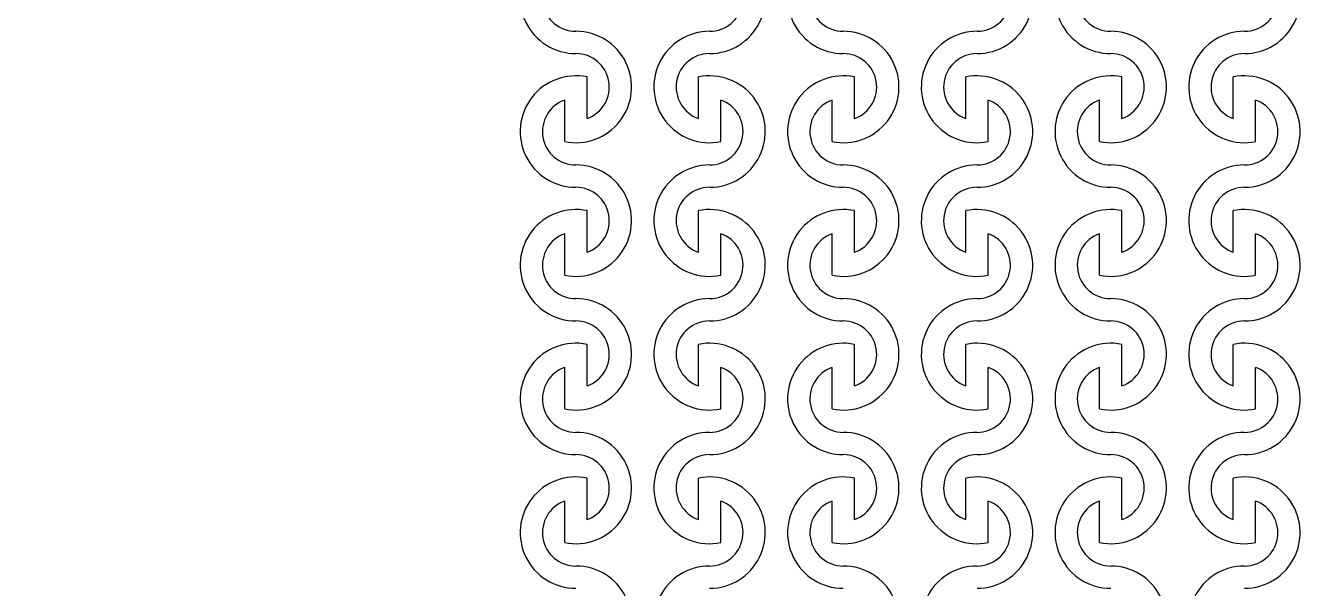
# Model space of a CAD drawing. Header units: millimetres. Extents: x 45556 to 173556, y 25313 to 153313.
# Drawn here: x 132320 to 135205, y 101938 to 103201 of the extents above; entities that cross this region are included whole.
import ezdxf

# ---------------------------------------------------------------- set-up
doc = ezdxf.new("R2010")
doc.units = ezdxf.units.MM
doc.layers.add('CLEAR', color=140, linetype='Continuous')

msp = doc.modelspace()

# ---------------------------------------------------------------- linework, layer by layer
for radius in [25000, 15000]:
    msp.add_circle((127056.2, 103313.2), radius)
at = {"layer": 'CLEAR'}
for p, q in [((133579.8, 102992.5), (133579.8, 103085.7)), ((133579.8, 102992.5), (133579.8, 103085.7)), ((133579.8, 102992.5), (133579.8, 103085.7)), ((133579.8, 102992.5), (133579.8, 103085.7)), ((133829.8, 102992.5), (133829.8, 103085.7)), ((133829.8, 102992.5), (133829.8, 103085.7)), ((133829.8, 102992.5), (133829.8, 103085.7)), ((133829.8, 102992.5), (133829.8, 103085.7)), ((134179.8, 102992.5), (134179.8, 103085.7)), ((134179.8, 102992.5), (134179.8, 103085.7)), ((134179.8, 102992.5), (134179.8, 103085.7)), ((134179.8, 102992.5), (134179.8, 103085.7)), ((134429.8, 102992.5), (134429.8, 103085.7)), ((134429.8, 102992.5), (134429.8, 103085.7)), ((134429.8, 102992.5), (134429.8, 103085.7)), ((134429.8, 102992.5), (134429.8, 103085.7)), ((134779.8, 102992.5), (134779.8, 103085.7)), ((134779.8, 102992.5), (134779.8, 103085.7)), ((134779.8, 102992.5), (134779.8, 103085.7)), ((134779.8, 102992.5), (134779.8, 103085.7)), ((135029.8, 102992.5), (135029.8, 103085.7)), ((135029.8, 102992.5), (135029.8, 103085.7)), ((135029.8, 102992.5), (135029.8, 103085.7)), ((135029.8, 102992.5), (135029.8, 103085.7)), ((133529.8, 102940.8), (133529.8, 103033.9)), ((133529.8, 102940.8), (133529.8, 103033.9)), ((133529.8, 102940.8), (133529.8, 103033.9)), ((133529.8, 102940.8), (133529.8, 103033.9)), ((133879.8, 102940.8), (133879.8, 103033.9)), ((133879.8, 102940.8), (133879.8, 103033.9)), ((133879.8, 102940.8), (133879.8, 103033.9)), ((133879.8, 102940.8), (133879.8, 103033.9)), ((134129.8, 102940.8), (134129.8, 103033.9)), ((134129.8, 102940.8), (134129.8, 103033.9)), ((134129.8, 102940.8), (134129.8, 103033.9)), ((134129.8, 102940.8), (134129.8, 103033.9)), ((134479.8, 102940.8), (134479.8, 103033.9)), ((134479.8, 102940.8), (134479.8, 103033.9)), ((134479.8, 102940.8), (134479.8, 103033.9)), ((134479.8, 102940.8), (134479.8, 103033.9)), ((134729.8, 102940.8), (134729.8, 103033.9)), ((134729.8, 102940.8), (134729.8, 103033.9)), ((134729.8, 102940.8), (134729.8, 103033.9)), ((134729.8, 102940.8), (134729.8, 103033.9)), ((135079.8, 102940.8), (135079.8, 103033.9)), ((135079.8, 102940.8), (135079.8, 103033.9)), ((135079.8, 102940.8), (135079.8, 103033.9)), ((135079.8, 102940.8), (135079.8, 103033.9)), ((133579.8, 102692.5), (133579.8, 102785.7)), ((133579.8, 102692.5), (133579.8, 102785.7)), ((133579.8, 102692.5), (133579.8, 102785.7)), ((133579.8, 102692.5), (133579.8, 102785.7)), ((133829.8, 102692.5), (133829.8, 102785.7)), ((133829.8, 102692.5), (133829.8, 102785.7)), ((133829.8, 102692.5), (133829.8, 102785.7)), ((133829.8, 102692.5), (133829.8, 102785.7)), ((134179.8, 102692.5), (134179.8, 102785.7)), ((134179.8, 102692.5), (134179.8, 102785.7)), ((134179.8, 102692.5), (134179.8, 102785.7)), ((134179.8, 102692.5), (134179.8, 102785.7)), ((134429.8, 102692.5), (134429.8, 102785.7)), ((134429.8, 102692.5), (134429.8, 102785.7)), ((134429.8, 102692.5), (134429.8, 102785.7)), ((134429.8, 102692.5), (134429.8, 102785.7)), ((134779.8, 102692.5), (134779.8, 102785.7)), ((134779.8, 102692.5), (134779.8, 102785.7)), ((134779.8, 102692.5), (134779.8, 102785.7)), ((134779.8, 102692.5), (134779.8, 102785.7)), ((135029.8, 102692.5), (135029.8, 102785.7)), ((135029.8, 102692.5), (135029.8, 102785.7)), ((135029.8, 102692.5), (135029.8, 102785.7)), ((135029.8, 102692.5), (135029.8, 102785.7)), ((133529.8, 102640.8), (133529.8, 102733.9)), ((133529.8, 102640.8), (133529.8, 102733.9)), ((133529.8, 102640.8), (133529.8, 102733.9)), ((133529.8, 102640.8), (133529.8, 102733.9)), ((133879.8, 102640.8), (133879.8, 102733.9)), ((133879.8, 102640.8), (133879.8, 102733.9)), ((133879.8, 102640.8), (133879.8, 102733.9)), ((133879.8, 102640.8), (133879.8, 102733.9)), ((134129.8, 102640.8), (134129.8, 102733.9)), ((134129.8, 102640.8), (134129.8, 102733.9)), ((134129.8, 102640.8), (134129.8, 102733.9)), ((134129.8, 102640.8), (134129.8, 102733.9)), ((134479.8, 102640.8), (134479.8, 102733.9)), ((134479.8, 102640.8), (134479.8, 102733.9)), ((134479.8, 102640.8), (134479.8, 102733.9)), ((134479.8, 102640.8), (134479.8, 102733.9)), ((134729.8, 102640.8), (134729.8, 102733.9)), ((134729.8, 102640.8), (134729.8, 102733.9)), ((134729.8, 102640.8), (134729.8, 102733.9)), ((134729.8, 102640.8), (134729.8, 102733.9)), ((135079.8, 102640.8), (135079.8, 102733.9)), ((135079.8, 102640.8), (135079.8, 102733.9)), ((135079.8, 102640.8), (135079.8, 102733.9)), ((135079.8, 102640.8), (135079.8, 102733.9)), ((133579.8, 102392.5), (133579.8, 102485.7)), ((133579.8, 102392.5), (133579.8, 102485.7)), ((133579.8, 102392.5), (133579.8, 102485.7)), ((133579.8, 102392.5), (133579.8, 102485.7)), ((133829.8, 102392.5), (133829.8, 102485.7)), ((133829.8, 102392.5), (133829.8, 102485.7)), ((133829.8, 102392.5), (133829.8, 102485.7)), ((133829.8, 102392.5), (133829.8, 102485.7)), ((134179.8, 102392.5), (134179.8, 102485.7)), ((134179.8, 102392.5), (134179.8, 102485.7)), ((134179.8, 102392.5), (134179.8, 102485.7)), ((134179.8, 102392.5), (134179.8, 102485.7)), ((134429.8, 102392.5), (134429.8, 102485.7)), ((134429.8, 102392.5), (134429.8, 102485.7)), ((134429.8, 102392.5), (134429.8, 102485.7)), ((134429.8, 102392.5), (134429.8, 102485.7)), ((134779.8, 102392.5), (134779.8, 102485.7)), ((134779.8, 102392.5), (134779.8, 102485.7)), ((134779.8, 102392.5), (134779.8, 102485.7)), ((134779.8, 102392.5), (134779.8, 102485.7)), ((135029.8, 102392.5), (135029.8, 102485.7)), ((135029.8, 102392.5), (135029.8, 102485.7)), ((135029.8, 102392.5), (135029.8, 102485.7)), ((135029.8, 102392.5), (135029.8, 102485.7)), ((133529.8, 102340.8), (133529.8, 102433.9)), ((133529.8, 102340.8), (133529.8, 102433.9)), ((133529.8, 102340.8), (133529.8, 102433.9)), ((133529.8, 102340.8), (133529.8, 102433.9)), ((133879.8, 102340.8), (133879.8, 102433.9)), ((133879.8, 102340.8), (133879.8, 102433.9)), ((133879.8, 102340.8), (133879.8, 102433.9)), ((133879.8, 102340.8), (133879.8, 102433.9)), ((134129.8, 102340.8), (134129.8, 102433.9)), ((134129.8, 102340.8), (134129.8, 102433.9)), ((134129.8, 102340.8), (134129.8, 102433.9)), ((134129.8, 102340.8), (134129.8, 102433.9)), ((134479.8, 102340.8), (134479.8, 102433.9)), ((134479.8, 102340.8), (134479.8, 102433.9)), ((134479.8, 102340.8), (134479.8, 102433.9)), ((134479.8, 102340.8), (134479.8, 102433.9)), ((134729.8, 102340.8), (134729.8, 102433.9)), ((134729.8, 102340.8), (134729.8, 102433.9)), ((134729.8, 102340.8), (134729.8, 102433.9)), ((134729.8, 102340.8), (134729.8, 102433.9)), ((135079.8, 102340.8), (135079.8, 102433.9)), ((135079.8, 102340.8), (135079.8, 102433.9)), ((135079.8, 102340.8), (135079.8, 102433.9)), ((135079.8, 102340.8), (135079.8, 102433.9)), ((133579.8, 102092.5), (133579.8, 102185.7)), ((133579.8, 102092.5), (133579.8, 102185.7)), ((133579.8, 102092.5), (133579.8, 102185.7)), ((133579.8, 102092.5), (133579.8, 102185.7)), ((133829.8, 102092.5), (133829.8, 102185.7)), ((133829.8, 102092.5), (133829.8, 102185.7)), ((133829.8, 102092.5), (133829.8, 102185.7)), ((133829.8, 102092.5), (133829.8, 102185.7)), ((134179.8, 102092.5), (134179.8, 102185.7)), ((134179.8, 102092.5), (134179.8, 102185.7)), ((134179.8, 102092.5), (134179.8, 102185.7)), ((134179.8, 102092.5), (134179.8, 102185.7)), ((134429.8, 102092.5), (134429.8, 102185.7)), ((134429.8, 102092.5), (134429.8, 102185.7)), ((134429.8, 102092.5), (134429.8, 102185.7)), ((134429.8, 102092.5), (134429.8, 102185.7)), ((134779.8, 102092.5), (134779.8, 102185.7)), ((134779.8, 102092.5), (134779.8, 102185.7)), ((134779.8, 102092.5), (134779.8, 102185.7)), ((134779.8, 102092.5), (134779.8, 102185.7)), ((135029.8, 102092.5), (135029.8, 102185.7)), ((135029.8, 102092.5), (135029.8, 102185.7)), ((135029.8, 102092.5), (135029.8, 102185.7)), ((135029.8, 102092.5), (135029.8, 102185.7)), ((133529.8, 102040.8), (133529.8, 102133.9)), ((133529.8, 102040.8), (133529.8, 102133.9)), ((133529.8, 102040.8), (133529.8, 102133.9)), ((133529.8, 102040.8), (133529.8, 102133.9)), ((133879.8, 102040.8), (133879.8, 102133.9)), ((133879.8, 102040.8), (133879.8, 102133.9)), ((133879.8, 102040.8), (133879.8, 102133.9)), ((133879.8, 102040.8), (133879.8, 102133.9)), ((134129.8, 102040.8), (134129.8, 102133.9)), ((134129.8, 102040.8), (134129.8, 102133.9)), ((134129.8, 102040.8), (134129.8, 102133.9)), ((134129.8, 102040.8), (134129.8, 102133.9)), ((134479.8, 102040.8), (134479.8, 102133.9)), ((134479.8, 102040.8), (134479.8, 102133.9)), ((134479.8, 102040.8), (134479.8, 102133.9)), ((134479.8, 102040.8), (134479.8, 102133.9)), ((134729.8, 102040.8), (134729.8, 102133.9)), ((134729.8, 102040.8), (134729.8, 102133.9)), ((134729.8, 102040.8), (134729.8, 102133.9)), ((134729.8, 102040.8), (134729.8, 102133.9)), ((135079.8, 102040.8), (135079.8, 102133.9)), ((135079.8, 102040.8), (135079.8, 102133.9)), ((135079.8, 102040.8), (135079.8, 102133.9)), ((135079.8, 102040.8), (135079.8, 102133.9))]:
    msp.add_line(p, q, dxfattribs=at)
for centre, radius, start, end in [((133554.8, 103263.2), 125, 78.463, 270), ((133554.8, 103263.2), 125, 78.463, 270), ((133854.8, 103263.2), 125, 270, 101.537), ((133854.8, 103263.2), 125, 270, 101.537), ((134154.8, 103263.2), 125, 78.463, 270), ((134154.8, 103263.2), 125, 78.463, 270), ((134454.8, 103263.2), 125, 270, 101.537), ((134454.8, 103263.2), 125, 270, 101.537), ((134754.8, 103263.2), 125, 78.463, 270), ((134754.8, 103263.2), 125, 78.463, 270), ((135054.8, 103263.2), 125, 270, 101.537), ((135054.8, 103263.2), 125, 270, 101.537), ((133554.8, 103263.2), 75, 109.4712, 270), ((133554.8, 103263.2), 75, 109.4712, 270), ((133854.8, 103263.2), 75, 270, 70.5288), ((133854.8, 103263.2), 75, 270, 70.5288), ((134154.8, 103263.2), 75, 109.4712, 270), ((134154.8, 103263.2), 75, 109.4712, 270), ((134454.8, 103263.2), 75, 270, 70.5288), ((134454.8, 103263.2), 75, 270, 70.5288), ((134754.8, 103263.2), 75, 109.4712, 270), ((134754.8, 103263.2), 75, 109.4712, 270), ((135054.8, 103263.2), 75, 270, 70.5288), ((135054.8, 103263.2), 75, 270, 70.5288), ((133554.8, 103063.2), 125, 258.463, 90), ((133554.8, 103063.2), 125, 258.463, 90), ((133854.8, 103063.2), 125, 90, 281.537), ((133854.8, 103063.2), 125, 90, 281.537), ((134154.8, 103063.2), 125, 258.463, 90), ((134154.8, 103063.2), 125, 258.463, 90), ((134454.8, 103063.2), 125, 90, 281.537), ((134454.8, 103063.2), 125, 90, 281.537), ((134754.8, 103063.2), 125, 258.463, 90), ((134754.8, 103063.2), 125, 258.463, 90), ((135054.8, 103063.2), 125, 90, 281.537), ((135054.8, 103063.2), 125, 90, 281.537), ((133554.8, 103063.2), 75, 289.4712, 90), ((133554.8, 103063.2), 75, 289.4712, 90), ((133854.8, 103063.2), 75, 90, 250.5288), ((133854.8, 103063.2), 75, 90, 250.5288), ((134154.8, 103063.2), 75, 289.4712, 90), ((134154.8, 103063.2), 75, 289.4712, 90), ((134454.8, 103063.2), 75, 90, 250.5288), ((134454.8, 103063.2), 75, 90, 250.5288), ((134754.8, 103063.2), 75, 289.4712, 90), ((134754.8, 103063.2), 75, 289.4712, 90), ((135054.8, 103063.2), 75, 90, 250.5288), ((135054.8, 103063.2), 75, 90, 250.5288), ((133554.8, 102963.2), 125, 78.463, 270), ((133554.8, 102963.2), 125, 78.463, 270), ((133854.8, 102963.2), 125, 270, 101.537), ((133854.8, 102963.2), 125, 270, 101.537), ((134154.8, 102963.2), 125, 78.463, 270), ((134154.8, 102963.2), 125, 78.463, 270), ((134454.8, 102963.2), 125, 270, 101.537), ((134454.8, 102963.2), 125, 270, 101.537), ((134754.8, 102963.2), 125, 78.463, 270), ((134754.8, 102963.2), 125, 78.463, 270), ((135054.8, 102963.2), 125, 270, 101.537), ((135054.8, 102963.2), 125, 270, 101.537), ((133554.8, 102963.2), 75, 109.4712, 270), ((133554.8, 102963.2), 75, 109.4712, 270), ((133854.8, 102963.2), 75, 270, 70.5288), ((133854.8, 102963.2), 75, 270, 70.5288), ((134154.8, 102963.2), 75, 109.4712, 270), ((134154.8, 102963.2), 75, 109.4712, 270), ((134454.8, 102963.2), 75, 270, 70.5288), ((134454.8, 102963.2), 75, 270, 70.5288), ((134754.8, 102963.2), 75, 109.4712, 270), ((134754.8, 102963.2), 75, 109.4712, 270), ((135054.8, 102963.2), 75, 270, 70.5288), ((135054.8, 102963.2), 75, 270, 70.5288), ((133554.8, 102763.2), 125, 258.463, 90), ((133554.8, 102763.2), 125, 258.463, 90), ((133854.8, 102763.2), 125, 90, 281.537), ((133854.8, 102763.2), 125, 90, 281.537), ((134154.8, 102763.2), 125, 258.463, 90), ((134154.8, 102763.2), 125, 258.463, 90), ((134454.8, 102763.2), 125, 90, 281.537), ((134454.8, 102763.2), 125, 90, 281.537), ((134754.8, 102763.2), 125, 258.463, 90), ((134754.8, 102763.2), 125, 258.463, 90), ((135054.8, 102763.2), 125, 90, 281.537), ((135054.8, 102763.2), 125, 90, 281.537), ((133554.8, 102763.2), 75, 289.4712, 90), ((133554.8, 102763.2), 75, 289.4712, 90), ((133854.8, 102763.2), 75, 90, 250.5288), ((133854.8, 102763.2), 75, 90, 250.5288), ((134154.8, 102763.2), 75, 289.4712, 90), ((134154.8, 102763.2), 75, 289.4712, 90), ((134454.8, 102763.2), 75, 90, 250.5288), ((134454.8, 102763.2), 75, 90, 250.5288), ((134754.8, 102763.2), 75, 289.4712, 90), ((134754.8, 102763.2), 75, 289.4712, 90), ((135054.8, 102763.2), 75, 90, 250.5288), ((135054.8, 102763.2), 75, 90, 250.5288), ((133554.8, 102663.2), 125, 78.463, 270), ((133554.8, 102663.2), 125, 78.463, 270), ((133854.8, 102663.2), 125, 270, 101.537), ((133854.8, 102663.2), 125, 270, 101.537), ((134154.8, 102663.2), 125, 78.463, 270), ((134154.8, 102663.2), 125, 78.463, 270), ((134454.8, 102663.2), 125, 270, 101.537), ((134454.8, 102663.2), 125, 270, 101.537), ((134754.8, 102663.2), 125, 78.463, 270), ((134754.8, 102663.2), 125, 78.463, 270), ((135054.8, 102663.2), 125, 270, 101.537), ((135054.8, 102663.2), 125, 270, 101.537), ((133554.8, 102663.2), 75, 109.4712, 270), ((133554.8, 102663.2), 75, 109.4712, 270), ((133854.8, 102663.2), 75, 270, 70.5288), ((133854.8, 102663.2), 75, 270, 70.5288), ((134154.8, 102663.2), 75, 109.4712, 270), ((134154.8, 102663.2), 75, 109.4712, 270), ((134454.8, 102663.2), 75, 270, 70.5288), ((134454.8, 102663.2), 75, 270, 70.5288), ((134754.8, 102663.2), 75, 109.4712, 270), ((134754.8, 102663.2), 75, 109.4712, 270), ((135054.8, 102663.2), 75, 270, 70.5288), ((135054.8, 102663.2), 75, 270, 70.5288), ((133554.8, 102463.2), 125, 258.463, 90), ((133554.8, 102463.2), 125, 258.463, 90), ((133854.8, 102463.2), 125, 90, 281.537), ((133854.8, 102463.2), 125, 90, 281.537), ((134154.8, 102463.2), 125, 258.463, 90), ((134154.8, 102463.2), 125, 258.463, 90), ((134454.8, 102463.2), 125, 90, 281.537), ((134454.8, 102463.2), 125, 90, 281.537), ((134754.8, 102463.2), 125, 258.463, 90), ((134754.8, 102463.2), 125, 258.463, 90), ((135054.8, 102463.2), 125, 90, 281.537), ((135054.8, 102463.2), 125, 90, 281.537), ((133554.8, 102463.2), 75, 289.4712, 90), ((133554.8, 102463.2), 75, 289.4712, 90), ((133854.8, 102463.2), 75, 90, 250.5288), ((133854.8, 102463.2), 75, 90, 250.5288), ((134154.8, 102463.2), 75, 289.4712, 90), ((134154.8, 102463.2), 75, 289.4712, 90), ((134454.8, 102463.2), 75, 90, 250.5288), ((134454.8, 102463.2), 75, 90, 250.5288), ((134754.8, 102463.2), 75, 289.4712, 90), ((134754.8, 102463.2), 75, 289.4712, 90), ((135054.8, 102463.2), 75, 90, 250.5288), ((135054.8, 102463.2), 75, 90, 250.5288), ((133554.8, 102363.2), 125, 78.463, 270), ((133554.8, 102363.2), 125, 78.463, 270), ((133854.8, 102363.2), 125, 270, 101.537), ((133854.8, 102363.2), 125, 270, 101.537), ((134154.8, 102363.2), 125, 78.463, 270), ((134154.8, 102363.2), 125, 78.463, 270), ((134454.8, 102363.2), 125, 270, 101.537), ((134454.8, 102363.2), 125, 270, 101.537), ((134754.8, 102363.2), 125, 78.463, 270), ((134754.8, 102363.2), 125, 78.463, 270), ((135054.8, 102363.2), 125, 270, 101.537), ((135054.8, 102363.2), 125, 270, 101.537), ((133554.8, 102363.2), 75, 109.4712, 270), ((133554.8, 102363.2), 75, 109.4712, 270), ((133854.8, 102363.2), 75, 270, 70.5288), ((133854.8, 102363.2), 75, 270, 70.5288), ((134154.8, 102363.2), 75, 109.4712, 270), ((134154.8, 102363.2), 75, 109.4712, 270), ((134454.8, 102363.2), 75, 270, 70.5288), ((134454.8, 102363.2), 75, 270, 70.5288), ((134754.8, 102363.2), 75, 109.4712, 270), ((134754.8, 102363.2), 75, 109.4712, 270), ((135054.8, 102363.2), 75, 270, 70.5288), ((135054.8, 102363.2), 75, 270, 70.5288), ((133554.8, 102163.2), 125, 258.463, 90), ((133554.8, 102163.2), 125, 258.463, 90), ((133854.8, 102163.2), 125, 90, 281.537), ((133854.8, 102163.2), 125, 90, 281.537), ((134154.8, 102163.2), 125, 258.463, 90), ((134154.8, 102163.2), 125, 258.463, 90), ((134454.8, 102163.2), 125, 90, 281.537), ((134454.8, 102163.2), 125, 90, 281.537), ((134754.8, 102163.2), 125, 258.463, 90), ((134754.8, 102163.2), 125, 258.463, 90), ((135054.8, 102163.2), 125, 90, 281.537), ((135054.8, 102163.2), 125, 90, 281.537), ((133554.8, 102163.2), 75, 289.4712, 90), ((133554.8, 102163.2), 75, 289.4712, 90), ((133854.8, 102163.2), 75, 90, 250.5288), ((133854.8, 102163.2), 75, 90, 250.5288), ((134154.8, 102163.2), 75, 289.4712, 90), ((134154.8, 102163.2), 75, 289.4712, 90), ((134454.8, 102163.2), 75, 90, 250.5288), ((134454.8, 102163.2), 75, 90, 250.5288), ((134754.8, 102163.2), 75, 289.4712, 90), ((134754.8, 102163.2), 75, 289.4712, 90), ((135054.8, 102163.2), 75, 90, 250.5288), ((135054.8, 102163.2), 75, 90, 250.5288), ((133554.8, 102063.2), 125, 78.463, 270), ((133554.8, 102063.2), 125, 78.463, 270), ((133854.8, 102063.2), 125, 270, 101.537), ((133854.8, 102063.2), 125, 270, 101.537), ((134154.8, 102063.2), 125, 78.463, 270), ((134154.8, 102063.2), 125, 78.463, 270), ((134454.8, 102063.2), 125, 270, 101.537), ((134454.8, 102063.2), 125, 270, 101.537), ((134754.8, 102063.2), 125, 78.463, 270), ((134754.8, 102063.2), 125, 78.463, 270), ((135054.8, 102063.2), 125, 270, 101.537), ((135054.8, 102063.2), 125, 270, 101.537), ((133554.8, 102063.2), 75, 109.4712, 270), ((133554.8, 102063.2), 75, 109.4712, 270), ((133854.8, 102063.2), 75, 270, 70.5288), ((133854.8, 102063.2), 75, 270, 70.5288), ((134154.8, 102063.2), 75, 109.4712, 270), ((134154.8, 102063.2), 75, 109.4712, 270), ((134454.8, 102063.2), 75, 270, 70.5288), ((134454.8, 102063.2), 75, 270, 70.5288), ((134754.8, 102063.2), 75, 109.4712, 270), ((134754.8, 102063.2), 75, 109.4712, 270), ((135054.8, 102063.2), 75, 270, 70.5288), ((135054.8, 102063.2), 75, 270, 70.5288), ((133554.8, 101863.2), 125, 258.463, 90), ((133554.8, 101863.2), 125, 258.463, 90), ((133854.8, 101863.2), 125, 90, 281.537), ((133854.8, 101863.2), 125, 90, 281.537), ((134154.8, 101863.2), 125, 258.463, 90), ((134154.8, 101863.2), 125, 258.463, 90), ((134454.8, 101863.2), 125, 90, 281.537), ((134454.8, 101863.2), 125, 90, 281.537), ((134754.8, 101863.2), 125, 258.463, 90), ((134754.8, 101863.2), 125, 258.463, 90), ((135054.8, 101863.2), 125, 90, 281.537), ((135054.8, 101863.2), 125, 90, 281.537)]:
    msp.add_arc(centre, radius, start, end, dxfattribs=at)

doc.saveas('drawing.dxf')
